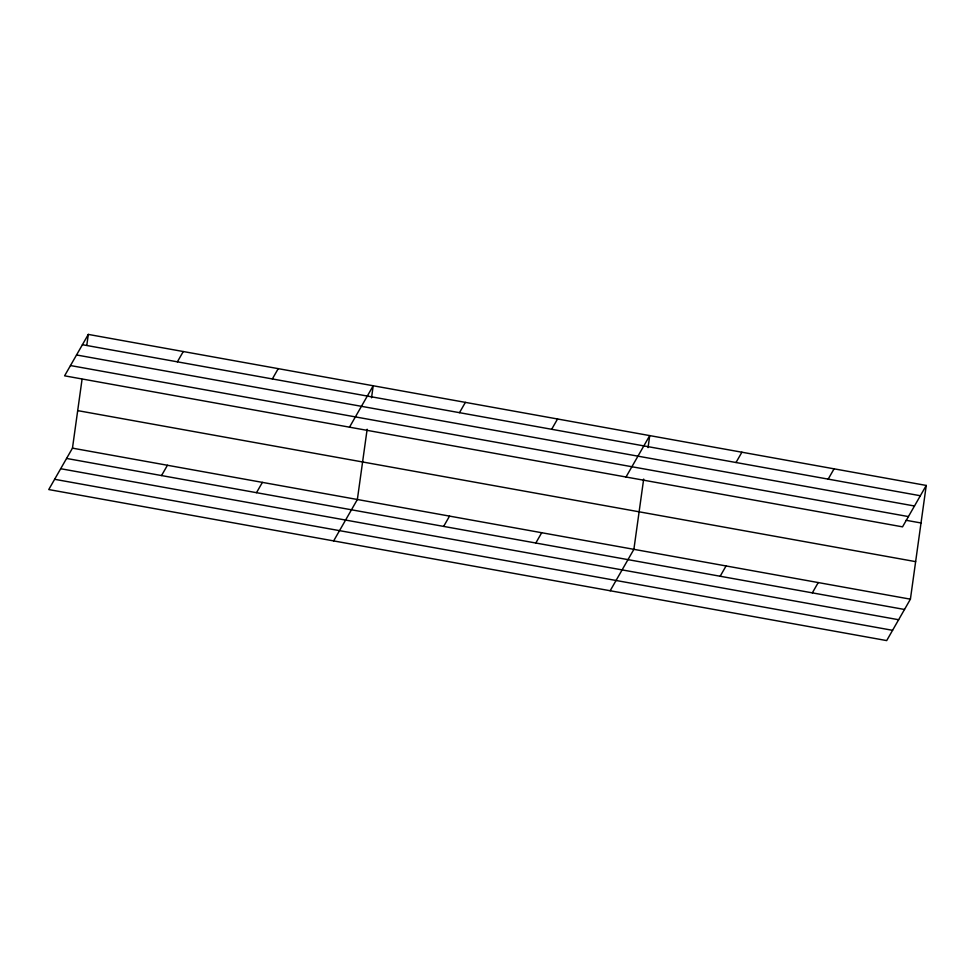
<?xml version="1.0" encoding="UTF-8"?>
<svg xmlns="http://www.w3.org/2000/svg" width="975" height="975" viewBox="0 0 975 975"><rect width="100%" height="100%" fill="white"/><g stroke="black" fill="none" stroke-linecap="round" stroke-linejoin="round"><path stroke-width="1.46" d="M926.25 485.44L902.533 526.853L64.594 375.826L88.311 334.413L926.25 485.44L910.406 599.174L886.689 640.587L48.75 489.56L72.467 448.147L82.046 379.385M86.848 344.918L88.311 334.413M367.148 429.244L357.362 499.505L333.645 540.906M371.536 397.776L373.206 385.759L349.501 427.172M643.671 479.078L633.884 549.339L610.167 590.753M648.058 447.61L649.728 435.606L626.011 477.007M177.377 361.822L183.276 351.536M161.533 475.568L167.432 465.27M272.354 378.946L278.241 368.648M256.498 492.68L262.397 482.381M459.493 412.669L465.38 402.37M443.637 526.403L449.536 516.116M551.655 429.28L557.554 418.994M535.811 543.014L541.71 532.728M736.003 462.503L741.902 452.217M720.159 576.249L726.058 565.951M828.177 479.127L834.076 468.829M812.333 592.861L818.232 582.562M82.412 344.711L920.351 495.739M76.537 354.973L914.477 506.001M70.48 365.552L908.42 516.579M906.153 520.297L921.022 522.978M77.695 410.621L915.635 561.637M72.467 448.147L910.406 599.174M66.568 458.445L904.507 609.472M60.694 468.719L898.633 619.734M54.624 479.298L892.564 630.313"/></g></svg>
